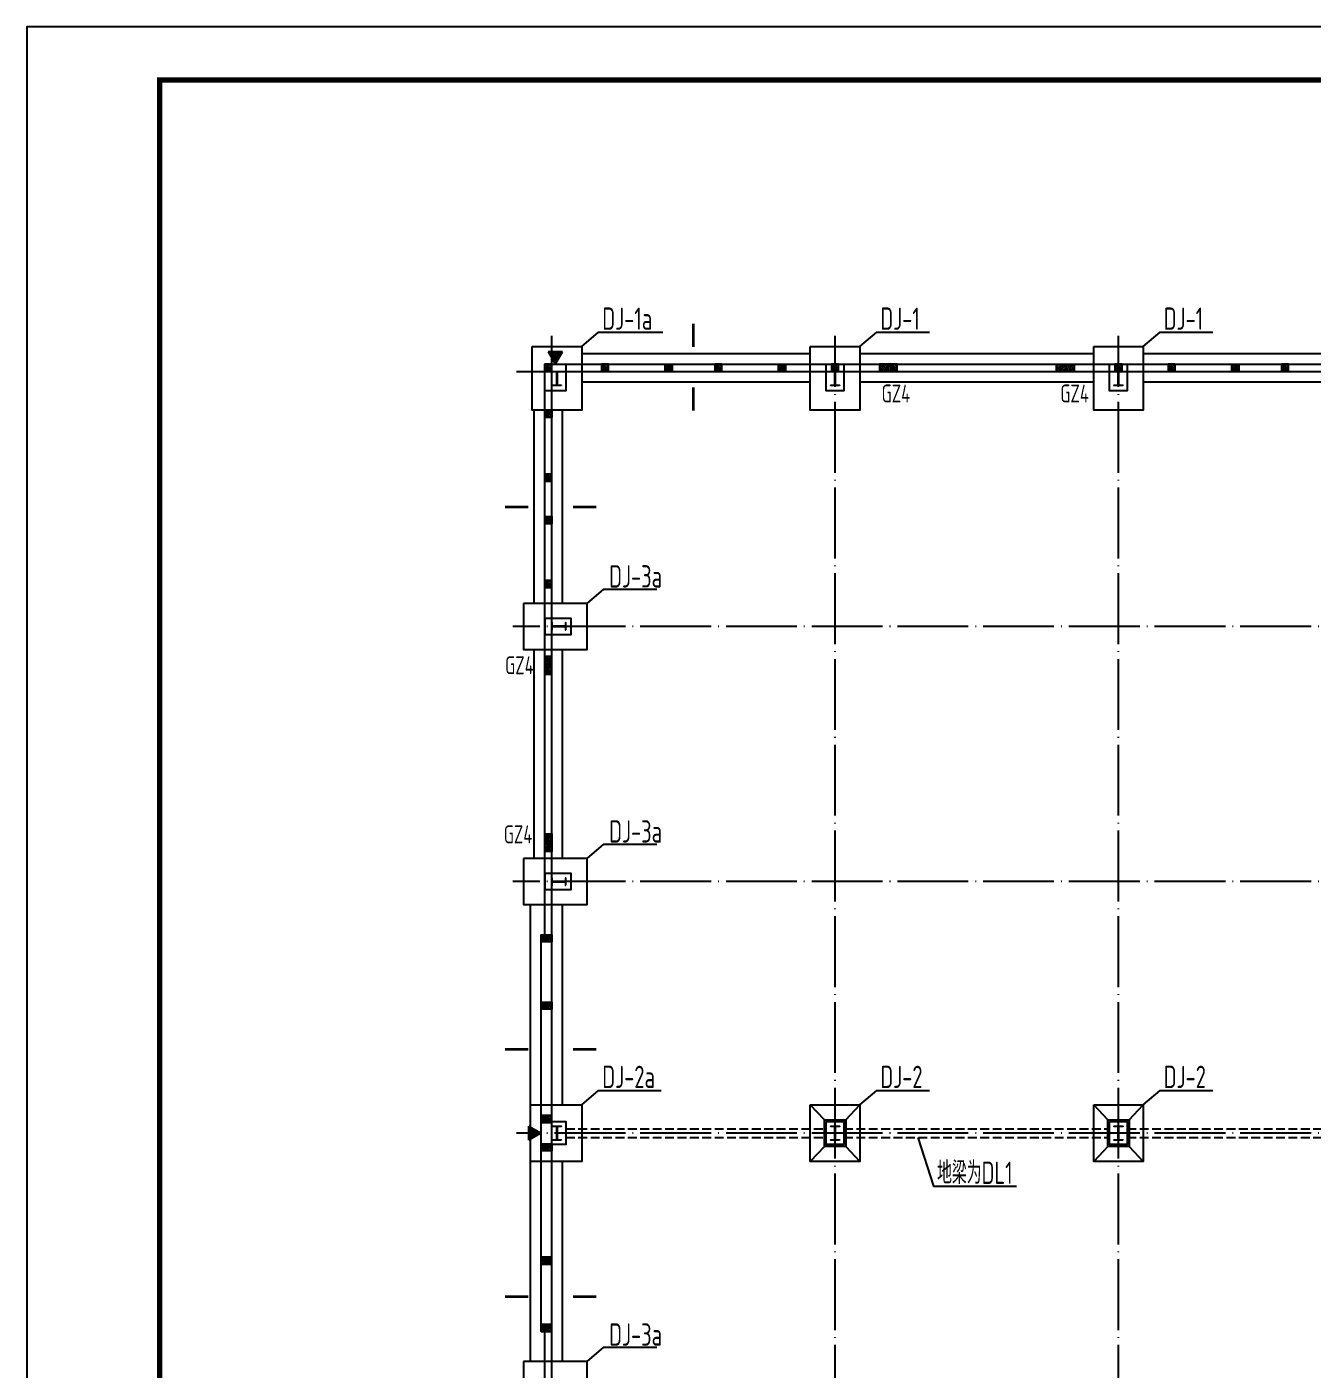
# Model space of a CAD drawing. Extents: x 32461 to 402082, y -617694 to 182569.
# Drawn here: x 74273 to 110562, y -39593 to -1707 of the extents above; entities that cross this region are included whole.
import ezdxf

# ---------------------------------------------------------------- set-up
doc = ezdxf.new("R2010")
doc.units = 0
doc.header["$LTSCALE"] = 1000
doc.header["$MEASUREMENT"] = 0
for name, pattern in [('DASH', [0.35, 0.25, -0.1]), ('DASHDOT', [25.4, 12.7, -6.35, 0, -6.35]), ('DOTE', [2.42, 2, -0.2, 0.02, -0.2])]:
    doc.linetypes.add(name, pattern=pattern)
for name, color, linetype in [('DHX', 1, 'DASHDOT'), ('DIM_SYMB', 3, 'CONTINUOUS'), ('DOTE', 252, 'CONTINUOUS'), ('GZ', 7, 'CONTINUOUS'), ('GZWZ', 20, 'CONTINUOUS'), ('PUB_TITLE', 4, 'CONTINUOUS'), ('S1', 2, 'CONTINUOUS'), ('WALL', 6, 'CONTINUOUS'), ('基础', 2, 'CONTINUOUS'), ('基础堆坡线', 97, 'CONTINUOUS'), ('基础编号', 255, 'CONTINUOUS'), ('柱', 2, 'CONTINUOUS'), ('梁', 4, 'DASH'), ('钢柱', 3, 'CONTINUOUS')]:
    doc.layers.add(name, color=color, linetype=linetype)
doc.styles.add('TSSD_REIN', font='atssdeng.shx', dxfattribs={"width": 0.7, "bigfont": 'atssdchn.shx'})

msp = doc.modelspace()

# ---------------------------------------------------------------- hatches: boundary and pattern name
at = {"layer": 'DHX'}
for points in [[(89396.1, -10882.5), (88996.4, -10882.5), (89193.1, -11230.6)], [(88445, -33133.6), (88445, -32733.9), (88793.1, -32930.6)]]:
    msp.add_hatch(color=256, dxfattribs=at).paths.add_polyline_path(points)
at = {"layer": 'GZ'}
h = msp.add_hatch(dxfattribs=at)
h.set_pattern_fill('钢筋混凝土', color=256, scale=20, style=0)
h.set_pattern_definition([(135, (142477.694, -87035.726), (35.35534, 35.35534), []), (130, (142477.69, -87035.73), (-143.45204, -12.55043), [15, -165]), (185, (142477.7, -87035.73), (27.75027, 150.43843), [12, -132]), (79.5486, (142465.74, -87036.77), (-115.70188, 137.8879), [12.74804, -140.22842]), (133.8158, (142477.7, -86995.73), (-213.4482, -33.1038), [22.5, -247.5]), (83.3644, (142459.9, -86998.48), (-186.93254, 194.82357), [19.12206, -210.3426]), (188.8158, (142477.7, -86995.73), (-186.9324, 194.8237), [18, -198]), (159, (142457.69, -87005.73), (-119.38141, -80.52378), [15, -165]), (214, (142457.7, -87005.73), (-48.66307, 145.03), [12, -132]), (108.5486, (142447.75, -87012.44), (-168.04453, 64.5061), [12.74804, -140.22842]), (142.5, (142477.694, -87035.726), (-2.43197, 66.57877), [0, -130.4, 0, -134, 0, -132.5]), (172.5, (142477.694, -87035.726), (-52.61391, 78.88234), [0, -76.4, 0, -127.4, 0, -50.5]), (212.5, (142522.294, -87035.726), (-106.764487, -4.510974), [0, -50, 0, -156, 0, -207]), (222.5, (142542.29, -87035.73), (-116.63723, 20.021), [0, -65, 0, -103.6, 0, -147])])
h.paths.add_polyline_path([(89093.1, -11230.6), (88893.1, -11230.6), (88893.1, -11430.6), (89093.1, -11430.6)])
h = msp.add_hatch(dxfattribs=at)
h.set_pattern_fill('钢筋混凝土', color=256, scale=20, style=0)
h.set_pattern_definition([(135, (144077.636, -87035.726), (35.35534, 35.35534), []), (130, (144077.64, -87035.73), (-143.45204, -12.55043), [15, -165]), (185, (144077.64, -87035.73), (27.75027, 150.43843), [12, -132]), (79.5486, (144065.68, -87036.77), (-115.70188, 137.8879), [12.74804, -140.22842]), (133.8158, (144077.64, -86995.73), (-213.4482, -33.1038), [22.5, -247.5]), (83.3644, (144059.85, -86998.48), (-186.93254, 194.82357), [19.12206, -210.3426]), (188.8158, (144077.64, -86995.73), (-186.9324, 194.8237), [18, -198]), (159, (144057.64, -87005.73), (-119.38141, -80.52378), [15, -165]), (214, (144057.64, -87005.73), (-48.66307, 145.03), [12, -132]), (108.5486, (144047.69, -87012.44), (-168.04453, 64.5061), [12.74804, -140.22842]), (142.5, (144077.636, -87035.726), (-2.43197, 66.57877), [0, -130.4, 0, -134, 0, -132.5]), (172.5, (144077.636, -87035.726), (-52.61391, 78.88234), [0, -76.4, 0, -127.4, 0, -50.5]), (212.5, (144122.236, -87035.726), (-106.764487, -4.510974), [0, -50, 0, -156, 0, -207]), (222.5, (144142.24, -87035.73), (-116.63723, 20.021), [0, -65, 0, -103.6, 0, -147])])
h.paths.add_polyline_path([(90693, -11230.6), (90493, -11230.6), (90493, -11430.6), (90693, -11430.6)])
h = msp.add_hatch(dxfattribs=at)
h.set_pattern_fill('钢筋混凝土', color=256, scale=20, style=0)
h.set_pattern_definition([(45, (38908.35, -87035.726), (-35.35534, 35.35534), []), (50, (38908.35, -87035.73), (143.45204, -12.55043), [15, -165]), (355, (38908.35, -87035.73), (-27.75027, 150.43843), [12, -132]), (100.4514, (38920.3, -87036.77), (115.70188, 137.8879), [12.74804, -140.22842]), (46.1842, (38908.35, -86995.73), (213.4482, -33.1038), [22.5, -247.5]), (96.6356, (38926.14, -86998.48), (186.93254, 194.82357), [19.12206, -210.3426]), (351.1842, (38908.35, -86995.73), (186.9324, 194.8237), [18, -198]), (21, (38928.35, -87005.73), (119.38141, -80.52378), [15, -165]), (326, (38928.35, -87005.73), (48.66307, 145.03), [12, -132]), (71.4514, (38938.3, -87012.44), (168.04453, 64.5061), [12.74804, -140.22842]), (37.5, (38908.35, -87035.726), (2.43197, 66.57877), [0, -130.4, 0, -134, 0, -132.5]), (7.5, (38908.35, -87035.726), (52.61391, 78.88234), [0, -76.4, 0, -127.4, 0, -50.5]), (327.5, (38863.75, -87035.726), (106.764487, -4.510974), [0, -50, 0, -156, 0, -207]), (317.5, (38843.75, -87035.73), (116.63723, 20.021), [0, -65, 0, -103.6, 0, -147])])
h.paths.add_polyline_path([(92293, -11230.6), (92493, -11230.6), (92493, -11430.6), (92293, -11430.6)])
h = msp.add_hatch(dxfattribs=at)
h.set_pattern_fill('钢筋混凝土', color=256, scale=20, style=0)
h.set_pattern_definition([(135, (147277.94, -87035.726), (35.35534, 35.35534), []), (130, (147277.94, -87035.73), (-143.45204, -12.55043), [15, -165]), (185, (147277.94, -87035.73), (27.75027, 150.43843), [12, -132]), (79.5486, (147265.99, -87036.77), (-115.70188, 137.8879), [12.74804, -140.22842]), (133.8158, (147277.94, -86995.73), (-213.4482, -33.1038), [22.5, -247.5]), (83.3644, (147260.15, -86998.48), (-186.93254, 194.82357), [19.12206, -210.3426]), (188.8158, (147277.94, -86995.73), (-186.9324, 194.8237), [18, -198]), (159, (147257.94, -87005.73), (-119.38141, -80.52378), [15, -165]), (214, (147257.94, -87005.73), (-48.66307, 145.03), [12, -132]), (108.5486, (147247.99, -87012.44), (-168.04453, 64.5061), [12.74804, -140.22842]), (142.5, (147277.94, -87035.726), (-2.43197, 66.57877), [0, -130.4, 0, -134, 0, -132.5]), (172.5, (147277.94, -87035.726), (-52.61391, 78.88234), [0, -76.4, 0, -127.4, 0, -50.5]), (212.5, (147322.54, -87035.726), (-106.764487, -4.510974), [0, -50, 0, -156, 0, -207]), (222.5, (147342.54, -87035.73), (-116.63723, 20.021), [0, -65, 0, -103.6, 0, -147])])
h.paths.add_polyline_path([(93893.3, -11230.6), (93693.3, -11230.6), (93693.3, -11430.6), (93893.3, -11430.6)])
h = msp.add_hatch(dxfattribs=at)
h.set_pattern_fill('钢筋混凝土', color=256, scale=20, style=0)
h.set_pattern_definition([(45, (42108.657, -87035.726), (-35.35534, 35.35534), []), (50, (42108.66, -87035.73), (143.45204, -12.55043), [15, -165]), (355, (42108.66, -87035.73), (-27.75027, 150.43843), [12, -132]), (100.4514, (42120.61, -87036.77), (115.70188, 137.8879), [12.74804, -140.22842]), (46.1842, (42108.66, -86995.73), (213.4482, -33.1038), [22.5, -247.5]), (96.6356, (42126.44, -86998.48), (186.93254, 194.82357), [19.12206, -210.3426]), (351.1842, (42108.66, -86995.73), (186.9324, 194.8237), [18, -198]), (21, (42128.66, -87005.73), (119.38141, -80.52378), [15, -165]), (326, (42128.66, -87005.73), (48.66307, 145.03), [12, -132]), (71.4514, (42138.6, -87012.44), (168.04453, 64.5061), [12.74804, -140.22842]), (37.5, (42108.657, -87035.726), (2.43197, 66.57877), [0, -130.4, 0, -134, 0, -132.5]), (7.5, (42108.66, -87035.726), (52.61391, 78.88234), [0, -76.4, 0, -127.4, 0, -50.5]), (327.5, (42064.057, -87035.726), (106.764487, -4.510974), [0, -50, 0, -156, 0, -207]), (317.5, (42044.06, -87035.73), (116.63723, 20.021), [0, -65, 0, -103.6, 0, -147])])
h.paths.add_polyline_path([(95493.3, -11230.6), (95693.3, -11230.6), (95693.3, -11430.6), (95493.3, -11430.6)])
h = msp.add_hatch(dxfattribs=at)
h.set_pattern_fill('钢筋混凝土', color=256, scale=20, style=0)
h.set_pattern_definition([(135, (150577.694, -87035.726), (35.35534, 35.35534), []), (130, (150577.69, -87035.73), (-143.45204, -12.55043), [15, -165]), (185, (150577.7, -87035.73), (27.75027, 150.43843), [12, -132]), (79.5486, (150565.74, -87036.77), (-115.70188, 137.8879), [12.74804, -140.22842]), (133.8158, (150577.7, -86995.73), (-213.4482, -33.1038), [22.5, -247.5]), (83.3644, (150559.9, -86998.48), (-186.93254, 194.82357), [19.12206, -210.3426]), (188.8158, (150577.7, -86995.73), (-186.9324, 194.8237), [18, -198]), (159, (150557.69, -87005.73), (-119.38141, -80.52378), [15, -165]), (214, (150557.7, -87005.73), (-48.66307, 145.03), [12, -132]), (108.5486, (150547.75, -87012.44), (-168.04453, 64.5061), [12.74804, -140.22842]), (142.5, (150577.694, -87035.726), (-2.43197, 66.57877), [0, -130.4, 0, -134, 0, -132.5]), (172.5, (150577.694, -87035.726), (-52.61391, 78.88234), [0, -76.4, 0, -127.4, 0, -50.5]), (212.5, (150622.294, -87035.726), (-106.764487, -4.510974), [0, -50, 0, -156, 0, -207]), (222.5, (150642.29, -87035.73), (-116.63723, 20.021), [0, -65, 0, -103.6, 0, -147])])
h.paths.add_polyline_path([(97193.1, -11230.6), (96993.1, -11230.6), (96993.1, -11430.6), (97193.1, -11430.6)])
h = msp.add_hatch(dxfattribs=at)
h.set_pattern_fill('钢筋混凝土', color=256, scale=20, style=0)
h.set_pattern_definition([(135, (152227.694, -87035.726), (35.35534, 35.35534), []), (130, (152227.69, -87035.73), (-143.45204, -12.55043), [15, -165]), (185, (152227.7, -87035.73), (27.75027, 150.43843), [12, -132]), (79.5486, (152215.74, -87036.77), (-115.70188, 137.8879), [12.74804, -140.22842]), (133.8158, (152227.7, -86995.73), (-213.4482, -33.1038), [22.5, -247.5]), (83.3644, (152209.9, -86998.48), (-186.93254, 194.82357), [19.12206, -210.3426]), (188.8158, (152227.7, -86995.73), (-186.9324, 194.8237), [18, -198]), (159, (152207.69, -87005.73), (-119.38141, -80.52378), [15, -165]), (214, (152207.7, -87005.73), (-48.66307, 145.03), [12, -132]), (108.5486, (152197.75, -87012.44), (-168.04453, 64.5061), [12.74804, -140.22842]), (142.5, (152227.694, -87035.726), (-2.43197, 66.57877), [0, -130.4, 0, -134, 0, -132.5]), (172.5, (152227.694, -87035.726), (-52.61391, 78.88234), [0, -76.4, 0, -127.4, 0, -50.5]), (212.5, (152272.294, -87035.726), (-106.764487, -4.510974), [0, -50, 0, -156, 0, -207]), (222.5, (152292.29, -87035.73), (-116.63723, 20.021), [0, -65, 0, -103.6, 0, -147])])
h.paths.add_polyline_path([(98843.1, -11230.6), (98343.1, -11230.6), (98343.1, -11430.6), (98843.1, -11430.6)])
h = msp.add_hatch(dxfattribs=at)
h.set_pattern_fill('钢筋混凝土', color=256, scale=20, style=0)
h.set_pattern_definition([(45, (49958.41, -87035.726), (-35.35534, 35.35534), []), (50, (49958.41, -87035.73), (143.45204, -12.55043), [15, -165]), (355, (49958.41, -87035.73), (-27.75027, 150.43843), [12, -132]), (100.4514, (49970.36, -87036.77), (115.70188, 137.8879), [12.74804, -140.22842]), (46.1842, (49958.4, -86995.73), (213.4482, -33.1038), [22.5, -247.5]), (96.6356, (49976.2, -86998.48), (186.93254, 194.82357), [19.12206, -210.3426]), (351.1842, (49958.4, -86995.73), (186.9324, 194.8237), [18, -198]), (21, (49978.41, -87005.73), (119.38141, -80.52378), [15, -165]), (326, (49978.41, -87005.73), (48.66307, 145.03), [12, -132]), (71.4514, (49988.36, -87012.44), (168.04453, 64.5061), [12.74804, -140.22842]), (37.5, (49958.41, -87035.726), (2.43197, 66.57877), [0, -130.4, 0, -134, 0, -132.5]), (7.5, (49958.41, -87035.726), (52.61391, 78.88234), [0, -76.4, 0, -127.4, 0, -50.5]), (327.5, (49913.81, -87035.726), (106.764487, -4.510974), [0, -50, 0, -156, 0, -207]), (317.5, (49893.81, -87035.73), (116.63723, 20.021), [0, -65, 0, -103.6, 0, -147])])
h.paths.add_polyline_path([(103343.1, -11230.6), (103843.1, -11230.6), (103843.1, -11430.6), (103343.1, -11430.6)])
h = msp.add_hatch(dxfattribs=at)
h.set_pattern_fill('钢筋混凝土', color=256, scale=20, style=0)
h.set_pattern_definition([(135, (158577.694, -87035.726), (35.35534, 35.35534), []), (130, (158577.69, -87035.73), (-143.45204, -12.55043), [15, -165]), (185, (158577.7, -87035.73), (27.75027, 150.43843), [12, -132]), (79.5486, (158565.74, -87036.77), (-115.70188, 137.8879), [12.74804, -140.22842]), (133.8158, (158577.7, -86995.73), (-213.4482, -33.1038), [22.5, -247.5]), (83.3644, (158559.9, -86998.48), (-186.93254, 194.82357), [19.12206, -210.3426]), (188.8158, (158577.7, -86995.73), (-186.9324, 194.8237), [18, -198]), (159, (158557.69, -87005.73), (-119.38141, -80.52378), [15, -165]), (214, (158557.7, -87005.73), (-48.66307, 145.03), [12, -132]), (108.5486, (158547.75, -87012.44), (-168.04453, 64.5061), [12.74804, -140.22842]), (142.5, (158577.694, -87035.726), (-2.43197, 66.57877), [0, -130.4, 0, -134, 0, -132.5]), (172.5, (158577.694, -87035.726), (-52.61391, 78.88234), [0, -76.4, 0, -127.4, 0, -50.5]), (212.5, (158622.294, -87035.726), (-106.764487, -4.510974), [0, -50, 0, -156, 0, -207]), (222.5, (158642.29, -87035.73), (-116.63723, 20.021), [0, -65, 0, -103.6, 0, -147])])
h.paths.add_polyline_path([(105193.1, -11230.6), (104993.1, -11230.6), (104993.1, -11430.6), (105193.1, -11430.6)])
h = msp.add_hatch(dxfattribs=at)
h.set_pattern_fill('钢筋混凝土', color=256, scale=20, style=0)
h.set_pattern_definition([(135, (160077.636, -87035.726), (35.35534, 35.35534), []), (130, (160077.64, -87035.73), (-143.45204, -12.55043), [15, -165]), (185, (160077.64, -87035.73), (27.75027, 150.43843), [12, -132]), (79.5486, (160065.68, -87036.77), (-115.70188, 137.8879), [12.74804, -140.22842]), (133.8158, (160077.64, -86995.73), (-213.4482, -33.1038), [22.5, -247.5]), (83.3644, (160059.85, -86998.48), (-186.93254, 194.82357), [19.12206, -210.3426]), (188.8158, (160077.64, -86995.73), (-186.9324, 194.8237), [18, -198]), (159, (160057.64, -87005.73), (-119.38141, -80.52378), [15, -165]), (214, (160057.64, -87005.73), (-48.66307, 145.03), [12, -132]), (108.5486, (160047.69, -87012.44), (-168.04453, 64.5061), [12.74804, -140.22842]), (142.5, (160077.636, -87035.726), (-2.43197, 66.57877), [0, -130.4, 0, -134, 0, -132.5]), (172.5, (160077.636, -87035.726), (-52.61391, 78.88234), [0, -76.4, 0, -127.4, 0, -50.5]), (212.5, (160122.236, -87035.726), (-106.764487, -4.510974), [0, -50, 0, -156, 0, -207]), (222.5, (160142.24, -87035.73), (-116.63723, 20.021), [0, -65, 0, -103.6, 0, -147])])
h.paths.add_polyline_path([(106693, -11230.6), (106493, -11230.6), (106493, -11430.6), (106693, -11430.6)])
h = msp.add_hatch(dxfattribs=at)
h.set_pattern_fill('钢筋混凝土', color=256, scale=20, style=0)
h.set_pattern_definition([(45, (54908.35, -87035.726), (-35.35534, 35.35534), []), (50, (54908.35, -87035.73), (143.45204, -12.55043), [15, -165]), (355, (54908.35, -87035.73), (-27.75027, 150.43843), [12, -132]), (100.4514, (54920.3, -87036.77), (115.70188, 137.8879), [12.74804, -140.22842]), (46.1842, (54908.35, -86995.73), (213.4482, -33.1038), [22.5, -247.5]), (96.6356, (54926.14, -86998.48), (186.93254, 194.82357), [19.12206, -210.3426]), (351.1842, (54908.35, -86995.73), (186.9324, 194.8237), [18, -198]), (21, (54928.35, -87005.73), (119.38141, -80.52378), [15, -165]), (326, (54928.35, -87005.73), (48.66307, 145.03), [12, -132]), (71.4514, (54938.3, -87012.44), (168.04453, 64.5061), [12.74804, -140.22842]), (37.5, (54908.35, -87035.726), (2.43197, 66.57877), [0, -130.4, 0, -134, 0, -132.5]), (7.5, (54908.35, -87035.726), (52.61391, 78.88234), [0, -76.4, 0, -127.4, 0, -50.5]), (327.5, (54863.75, -87035.726), (106.764487, -4.510974), [0, -50, 0, -156, 0, -207]), (317.5, (54843.75, -87035.73), (116.63723, 20.021), [0, -65, 0, -103.6, 0, -147])])
h.paths.add_polyline_path([(108293, -11230.6), (108493, -11230.6), (108493, -11430.6), (108293, -11430.6)])
h = msp.add_hatch(dxfattribs=at)
h.set_pattern_fill('钢筋混凝土', color=256, scale=20, style=0)
h.set_pattern_definition([(135, (163277.94, -87035.726), (35.35534, 35.35534), []), (130, (163277.94, -87035.73), (-143.45204, -12.55043), [15, -165]), (185, (163277.94, -87035.73), (27.75027, 150.43843), [12, -132]), (79.5486, (163265.99, -87036.77), (-115.70188, 137.8879), [12.74804, -140.22842]), (133.8158, (163277.94, -86995.73), (-213.4482, -33.1038), [22.5, -247.5]), (83.3644, (163260.15, -86998.48), (-186.93254, 194.82357), [19.12206, -210.3426]), (188.8158, (163277.94, -86995.73), (-186.9324, 194.8237), [18, -198]), (159, (163257.94, -87005.73), (-119.38141, -80.52378), [15, -165]), (214, (163257.94, -87005.73), (-48.66307, 145.03), [12, -132]), (108.5486, (163247.99, -87012.44), (-168.04453, 64.5061), [12.74804, -140.22842]), (142.5, (163277.94, -87035.726), (-2.43197, 66.57877), [0, -130.4, 0, -134, 0, -132.5]), (172.5, (163277.94, -87035.726), (-52.61391, 78.88234), [0, -76.4, 0, -127.4, 0, -50.5]), (212.5, (163322.54, -87035.726), (-106.764487, -4.510974), [0, -50, 0, -156, 0, -207]), (222.5, (163342.54, -87035.73), (-116.63723, 20.021), [0, -65, 0, -103.6, 0, -147])])
h.paths.add_polyline_path([(109893.3, -11230.6), (109693.3, -11230.6), (109693.3, -11430.6), (109893.3, -11430.6)])
h = msp.add_hatch(dxfattribs=at)
h.set_pattern_fill('钢筋混凝土', color=256, scale=20, style=0)
h.set_pattern_definition([(225, (142477.694, 63074.32), (35.35534, -35.35534), []), (230, (142477.69, 63074.32), (-143.45204, 12.55043), [15, -165]), (175, (142477.7, 63074.32), (27.75027, -150.43843), [12, -132]), (280.4514, (142465.74, 63075.37), (-115.70188, -137.8879), [12.74804, -140.22842]), (226.1842, (142477.7, 63034.32), (-213.4482, 33.1038), [22.5, -247.5]), (276.6356, (142459.9, 63037.08), (-186.93254, -194.82357), [19.12206, -210.3426]), (171.1842, (142477.7, 63034.32), (-186.9324, -194.8237), [18, -198]), (201, (142457.69, 63044.32), (-119.38141, 80.52378), [15, -165]), (146, (142457.7, 63044.32), (-48.66307, -145.03), [12, -132]), (251.4514, (142447.75, 63051.03), (-168.04453, -64.5061), [12.74804, -140.22842]), (217.5, (142477.694, 63074.32), (-2.43197, -66.57877), [0, -130.4, 0, -134, 0, -132.5]), (187.5, (142477.694, 63074.32), (-52.61391, -78.88234), [0, -76.4, 0, -127.4, 0, -50.5]), (147.5, (142522.294, 63074.32), (-106.764487, 4.510974), [0, -50, 0, -156, 0, -207]), (137.5, (142542.29, 63074.32), (-116.63723, -20.021), [0, -65, 0, -103.6, 0, -147])])
h.paths.add_polyline_path([(89093.1, -12730.8), (88893.1, -12730.8), (88893.1, -12530.8), (89093.1, -12530.8)])
h = msp.add_hatch(dxfattribs=at)
h.set_pattern_fill('钢筋混凝土', color=256, scale=20, style=0)
h.set_pattern_definition([(135, (142477.694, -90136.01), (35.35534, 35.35534), []), (130, (142477.69, -90136.01), (-143.45204, -12.55043), [15, -165]), (185, (142477.7, -90136.01), (27.75027, 150.43843), [12, -132]), (79.5486, (142465.74, -90137.05), (-115.70188, 137.8879), [12.74804, -140.22842]), (133.8158, (142477.7, -90096.01), (-213.4482, -33.1038), [22.5, -247.5]), (83.3644, (142459.9, -90098.77), (-186.93254, 194.82357), [19.12206, -210.3426]), (188.8158, (142477.7, -90096), (-186.9324, 194.8237), [18, -198]), (159, (142457.69, -90106.01), (-119.38141, -80.52378), [15, -165]), (214, (142457.7, -90106.01), (-48.66307, 145.03), [12, -132]), (108.5486, (142447.75, -90112.72), (-168.04453, 64.5061), [12.74804, -140.22842]), (142.5, (142477.694, -90136.01), (-2.43197, 66.57877), [0, -130.4, 0, -134, 0, -132.5]), (172.5, (142477.694, -90136.01), (-52.61391, 78.88234), [0, -76.4, 0, -127.4, 0, -50.5]), (212.5, (142522.294, -90136.01), (-106.764487, -4.510974), [0, -50, 0, -156, 0, -207]), (222.5, (142542.29, -90136.01), (-116.63723, 20.021), [0, -65, 0, -103.6, 0, -147])])
h.paths.add_polyline_path([(89093.1, -14330.8), (88893.1, -14330.8), (88893.1, -14530.8), (89093.1, -14530.8)])
h = msp.add_hatch(dxfattribs=at)
h.set_pattern_fill('钢筋混凝土', color=256, scale=20, style=0)
h.set_pattern_definition([(225, (142477.694, 60074.805), (35.35534, -35.35534), []), (230, (142477.69, 60074.8), (-143.45204, 12.55043), [15, -165]), (175, (142477.7, 60074.8), (27.75027, -150.43843), [12, -132]), (280.4514, (142465.74, 60075.85), (-115.70188, -137.8879), [12.74804, -140.22842]), (226.1842, (142477.7, 60034.8), (-213.4482, 33.1038), [22.5, -247.5]), (276.6356, (142459.9, 60037.56), (-186.93254, -194.82357), [19.12206, -210.3426]), (171.1842, (142477.7, 60034.8), (-186.9324, -194.8237), [18, -198]), (201, (142457.69, 60044.8), (-119.38141, 80.52378), [15, -165]), (146, (142457.7, 60044.8), (-48.66307, -145.03), [12, -132]), (251.4514, (142447.75, 60051.52), (-168.04453, -64.5061), [12.74804, -140.22842]), (217.5, (142477.694, 60074.805), (-2.43197, -66.57877), [0, -130.4, 0, -134, 0, -132.5]), (187.5, (142477.694, 60074.805), (-52.61391, -78.88234), [0, -76.4, 0, -127.4, 0, -50.5]), (147.5, (142522.294, 60074.805), (-106.764487, 4.510974), [0, -50, 0, -156, 0, -207]), (137.5, (142542.29, 60074.805), (-116.63723, -20.021), [0, -65, 0, -103.6, 0, -147])])
h.paths.add_polyline_path([(89093.1, -15730.4), (88893.1, -15730.4), (88893.1, -15530.4), (89093.1, -15530.4)])
h = msp.add_hatch(dxfattribs=at)
h.set_pattern_fill('钢筋混凝土', color=256, scale=20, style=0)
h.set_pattern_definition([(135, (142477.694, -93135.523), (35.35534, 35.35534), []), (130, (142477.69, -93135.52), (-143.45204, -12.55043), [15, -165]), (185, (142477.7, -93135.52), (27.75027, 150.43843), [12, -132]), (79.5486, (142465.74, -93136.57), (-115.70188, 137.8879), [12.74804, -140.22842]), (133.8158, (142477.7, -93095.52), (-213.4482, -33.1038), [22.5, -247.5]), (83.3644, (142459.9, -93098.28), (-186.93254, 194.82357), [19.12206, -210.3426]), (188.8158, (142477.7, -93095.52), (-186.9324, 194.8237), [18, -198]), (159, (142457.69, -93105.52), (-119.38141, -80.52378), [15, -165]), (214, (142457.7, -93105.52), (-48.66307, 145.03), [12, -132]), (108.5486, (142447.75, -93112.23), (-168.04453, 64.5061), [12.74804, -140.22842]), (142.5, (142477.694, -93135.523), (-2.43197, 66.57877), [0, -130.4, 0, -134, 0, -132.5]), (172.5, (142477.694, -93135.52), (-52.61391, 78.88234), [0, -76.4, 0, -127.4, 0, -50.5]), (212.5, (142522.294, -93135.523), (-106.764487, -4.510974), [0, -50, 0, -156, 0, -207]), (222.5, (142542.29, -93135.52), (-116.63723, 20.021), [0, -65, 0, -103.6, 0, -147])])
h.paths.add_polyline_path([(89093.1, -17330.4), (88893.1, -17330.4), (88893.1, -17530.4), (89093.1, -17530.4)])
h = msp.add_hatch(dxfattribs=at)
h.set_pattern_fill('钢筋混凝土', color=256, scale=20, style=0)
h.set_pattern_definition([(135, (142477.694, -95585.726), (35.35534, 35.35534), []), (130, (142477.69, -95585.73), (-143.45204, -12.55043), [15, -165]), (185, (142477.7, -95585.73), (27.75027, 150.43843), [12, -132]), (79.5486, (142465.74, -95586.77), (-115.70188, 137.8879), [12.74804, -140.22842]), (133.8158, (142477.7, -95545.73), (-213.4482, -33.1038), [22.5, -247.5]), (83.3644, (142459.9, -95548.48), (-186.93254, 194.82357), [19.12206, -210.3426]), (188.8158, (142477.7, -95545.73), (-186.9324, 194.8237), [18, -198]), (159, (142457.69, -95555.73), (-119.38141, -80.52378), [15, -165]), (214, (142457.7, -95555.73), (-48.66307, 145.03), [12, -132]), (108.5486, (142447.75, -95562.44), (-168.04453, 64.5061), [12.74804, -140.22842]), (142.5, (142477.694, -95585.726), (-2.43197, 66.57877), [0, -130.4, 0, -134, 0, -132.5]), (172.5, (142477.694, -95585.726), (-52.61391, 78.88234), [0, -76.4, 0, -127.4, 0, -50.5]), (212.5, (142522.294, -95585.726), (-106.764487, -4.510974), [0, -50, 0, -156, 0, -207]), (222.5, (142542.29, -95585.73), (-116.63723, 20.021), [0, -65, 0, -103.6, 0, -147])])
h.paths.add_polyline_path([(89093.1, -19480.6), (88893.1, -19480.6), (88893.1, -19980.6), (89093.1, -19980.6)])
h = msp.add_hatch(dxfattribs=at)
h.set_pattern_fill('钢筋混凝土', color=256, scale=20, style=0)
h.set_pattern_definition([(225, (142477.694, 51124.6), (35.35534, -35.35534), []), (230, (142477.69, 51124.6), (-143.45204, 12.55043), [15, -165]), (175, (142477.7, 51124.6), (27.75027, -150.43843), [12, -132]), (280.4514, (142465.74, 51125.65), (-115.70188, -137.8879), [12.74804, -140.22842]), (226.1842, (142477.7, 51084.6), (-213.4482, 33.1038), [22.5, -247.5]), (276.6356, (142459.9, 51087.36), (-186.93254, -194.82357), [19.12206, -210.3426]), (171.1842, (142477.7, 51084.6), (-186.9324, -194.8237), [18, -198]), (201, (142457.69, 51094.6), (-119.38141, 80.52378), [15, -165]), (146, (142457.7, 51094.6), (-48.66307, -145.03), [12, -132]), (251.4514, (142447.75, 51101.31), (-168.04453, -64.5061), [12.74804, -140.22842]), (217.5, (142477.694, 51124.6), (-2.43197, -66.57877), [0, -130.4, 0, -134, 0, -132.5]), (187.5, (142477.694, 51124.6), (-52.61391, -78.88234), [0, -76.4, 0, -127.4, 0, -50.5]), (147.5, (142522.294, 51124.6), (-106.764487, 4.510974), [0, -50, 0, -156, 0, -207]), (137.5, (142542.29, 51124.6), (-116.63723, -20.021), [0, -65, 0, -103.6, 0, -147])])
h.paths.add_polyline_path([(89093.1, -24980.6), (88893.1, -24980.6), (88893.1, -24480.6), (89093.1, -24480.6)])
h = msp.add_hatch(dxfattribs=at)
h.set_pattern_fill('钢筋混凝土', color=256, scale=20, style=0)
h.set_pattern_definition([(225, (142477.694, 48274.6), (35.35534, -35.35534), []), (230, (142477.69, 48274.6), (-143.45204, 12.55043), [15, -165]), (175, (142477.7, 48274.6), (27.75027, -150.43843), [12, -132]), (280.4514, (142465.74, 48275.65), (-115.70188, -137.8879), [12.74804, -140.22842]), (226.1842, (142477.7, 48234.6), (-213.4482, 33.1038), [22.5, -247.5]), (276.6356, (142459.9, 48237.36), (-186.93254, -194.82357), [19.12206, -210.3426]), (171.1842, (142477.7, 48234.6), (-186.9324, -194.8237), [18, -198]), (201, (142457.69, 48244.6), (-119.38141, 80.52378), [15, -165]), (146, (142457.7, 48244.6), (-48.66307, -145.03), [12, -132]), (251.4514, (142447.75, 48251.31), (-168.04453, -64.5061), [12.74804, -140.22842]), (217.5, (142477.694, 48274.6), (-2.43197, -66.57877), [0, -130.4, 0, -134, 0, -132.5]), (187.5, (142477.694, 48274.6), (-52.61391, -78.88234), [0, -76.4, 0, -127.4, 0, -50.5]), (147.5, (142522.294, 48274.6), (-106.764487, 4.510974), [0, -50, 0, -156, 0, -207]), (137.5, (142542.29, 48274.6), (-116.63723, -20.021), [0, -65, 0, -103.6, 0, -147])])
h.paths.add_polyline_path([(89093.1, -27530.6), (88793.1, -27530.6), (88793.1, -27330.6), (89093.1, -27330.6)])
h = msp.add_hatch(dxfattribs=at)
h.set_pattern_fill('钢筋混凝土', color=256, scale=20, style=0)
h.set_pattern_definition([(225, (142477.694, 46374.6), (35.35534, -35.35534), []), (230, (142477.69, 46374.6), (-143.45204, 12.55043), [15, -165]), (175, (142477.7, 46374.6), (27.75027, -150.43843), [12, -132]), (280.4514, (142465.74, 46375.65), (-115.70188, -137.8879), [12.74804, -140.22842]), (226.1842, (142477.7, 46334.6), (-213.4482, 33.1038), [22.5, -247.5]), (276.6356, (142459.9, 46337.36), (-186.93254, -194.82357), [19.12206, -210.3426]), (171.1842, (142477.7, 46334.6), (-186.9324, -194.8237), [18, -198]), (201, (142457.69, 46344.6), (-119.38141, 80.52378), [15, -165]), (146, (142457.7, 46344.6), (-48.66307, -145.03), [12, -132]), (251.4514, (142447.75, 46351.31), (-168.04453, -64.5061), [12.74804, -140.22842]), (217.5, (142477.694, 46374.6), (-2.43197, -66.57877), [0, -130.4, 0, -134, 0, -132.5]), (187.5, (142477.694, 46374.6), (-52.61391, -78.88234), [0, -76.4, 0, -127.4, 0, -50.5]), (147.5, (142522.294, 46374.6), (-106.764487, 4.510974), [0, -50, 0, -156, 0, -207]), (137.5, (142542.29, 46374.6), (-116.63723, -20.021), [0, -65, 0, -103.6, 0, -147])])
h.paths.add_polyline_path([(89093.1, -29430.6), (88793.1, -29430.6), (88793.1, -29230.6), (89093.1, -29230.6)])
h = msp.add_hatch(dxfattribs=at)
h.set_pattern_fill('钢筋混凝土', color=256, scale=20, style=0)
h.set_pattern_definition([(135, (142477.694, -108235.726), (35.35534, 35.35534), []), (130, (142477.69, -108235.73), (-143.45204, -12.55043), [15, -165]), (185, (142477.7, -108235.73), (27.75027, 150.43843), [12, -132]), (79.5486, (142465.74, -108236.77), (-115.70188, 137.8879), [12.74804, -140.22842]), (133.8158, (142477.7, -108195.73), (-213.4482, -33.1038), [22.5, -247.5]), (83.3644, (142459.9, -108198.48), (-186.93254, 194.82357), [19.12206, -210.3426]), (188.8158, (142477.7, -108195.73), (-186.9324, 194.8237), [18, -198]), (159, (142457.69, -108205.73), (-119.38141, -80.52378), [15, -165]), (214, (142457.7, -108205.73), (-48.66307, 145.03), [12, -132]), (108.5486, (142447.75, -108212.44), (-168.04453, 64.5061), [12.74804, -140.22842]), (142.5, (142477.694, -108235.726), (-2.43197, 66.57877), [0, -130.4, 0, -134, 0, -132.5]), (172.5, (142477.694, -108235.726), (-52.61391, 78.88234), [0, -76.4, 0, -127.4, 0, -50.5]), (212.5, (142522.294, -108235.726), (-106.764487, -4.510974), [0, -50, 0, -156, 0, -207]), (222.5, (142542.29, -108235.73), (-116.63723, 20.021), [0, -65, 0, -103.6, 0, -147])])
h.paths.add_polyline_path([(89093.1, -32430.6), (88793.1, -32430.6), (88793.1, -32630.6), (89093.1, -32630.6)])
h = msp.add_hatch(dxfattribs=at)
h.set_pattern_fill('钢筋混凝土', color=256, scale=20, style=0)
h.set_pattern_definition([(225, (142477.694, 42374.6), (35.35534, -35.35534), []), (230, (142477.69, 42374.6), (-143.45204, 12.55043), [15, -165]), (175, (142477.7, 42374.6), (27.75027, -150.43843), [12, -132]), (280.4514, (142465.74, 42375.65), (-115.70188, -137.8879), [12.74804, -140.22842]), (226.1842, (142477.7, 42334.6), (-213.4482, 33.1038), [22.5, -247.5]), (276.6356, (142459.9, 42337.36), (-186.93254, -194.82357), [19.12206, -210.3426]), (171.1842, (142477.7, 42334.6), (-186.9324, -194.8237), [18, -198]), (201, (142457.69, 42344.6), (-119.38141, 80.52378), [15, -165]), (146, (142457.7, 42344.6), (-48.66307, -145.03), [12, -132]), (251.4514, (142447.75, 42351.31), (-168.04453, -64.5061), [12.74804, -140.22842]), (217.5, (142477.694, 42374.6), (-2.43197, -66.57877), [0, -130.4, 0, -134, 0, -132.5]), (187.5, (142477.694, 42374.6), (-52.61391, -78.88234), [0, -76.4, 0, -127.4, 0, -50.5]), (147.5, (142522.294, 42374.6), (-106.764487, 4.510974), [0, -50, 0, -156, 0, -207]), (137.5, (142542.29, 42374.6), (-116.63723, -20.021), [0, -65, 0, -103.6, 0, -147])])
h.paths.add_polyline_path([(89093.1, -33430.6), (88793.1, -33430.6), (88793.1, -33230.6), (89093.1, -33230.6)])
h = msp.add_hatch(dxfattribs=at)
h.set_pattern_fill('钢筋混凝土', color=256, scale=20, style=0)
h.set_pattern_definition([(135, (142377.694, -112235.726), (35.35534, 35.35534), []), (130, (142377.69, -112235.73), (-143.45204, -12.55043), [15, -165]), (185, (142377.7, -112235.73), (27.75027, 150.43843), [12, -132]), (79.5486, (142365.74, -112236.77), (-115.70188, 137.8879), [12.74804, -140.22842]), (133.8158, (142377.7, -112195.73), (-213.4482, -33.1038), [22.5, -247.5]), (83.3644, (142359.9, -112198.48), (-186.93254, 194.82357), [19.12206, -210.3426]), (188.8158, (142377.7, -112195.73), (-186.9324, 194.8237), [18, -198]), (159, (142357.69, -112205.73), (-119.38141, -80.52378), [15, -165]), (214, (142357.7, -112205.73), (-48.66307, 145.03), [12, -132]), (108.5486, (142347.75, -112212.44), (-168.04453, 64.5061), [12.74804, -140.22842]), (142.5, (142377.694, -112235.726), (-2.43197, 66.57877), [0, -130.4, 0, -134, 0, -132.5]), (172.5, (142377.694, -112235.726), (-52.61391, 78.88234), [0, -76.4, 0, -127.4, 0, -50.5]), (212.5, (142422.294, -112235.726), (-106.764487, -4.510974), [0, -50, 0, -156, 0, -207]), (222.5, (142442.29, -112235.73), (-116.63723, 20.021), [0, -65, 0, -103.6, 0, -147])])
h.paths.add_polyline_path([(89093.1, -36430.6), (88793.1, -36430.6), (88793.1, -36630.6), (89093.1, -36630.6)])
h = msp.add_hatch(dxfattribs=at)
h.set_pattern_fill('钢筋混凝土', color=256, scale=20, style=0)
h.set_pattern_definition([(135, (142377.694, -114135.726), (35.35534, 35.35534), []), (130, (142377.69, -114135.73), (-143.45204, -12.55043), [15, -165]), (185, (142377.7, -114135.73), (27.75027, 150.43843), [12, -132]), (79.5486, (142365.74, -114136.77), (-115.70188, 137.8879), [12.74804, -140.22842]), (133.8158, (142377.7, -114095.73), (-213.4482, -33.1038), [22.5, -247.5]), (83.3644, (142359.9, -114098.48), (-186.93254, 194.82357), [19.12206, -210.3426]), (188.8158, (142377.7, -114095.73), (-186.9324, 194.8237), [18, -198]), (159, (142357.69, -114105.73), (-119.38141, -80.52378), [15, -165]), (214, (142357.7, -114105.73), (-48.66307, 145.03), [12, -132]), (108.5486, (142347.75, -114112.44), (-168.04453, 64.5061), [12.74804, -140.22842]), (142.5, (142377.694, -114135.726), (-2.43197, 66.57877), [0, -130.4, 0, -134, 0, -132.5]), (172.5, (142377.694, -114135.726), (-52.61391, 78.88234), [0, -76.4, 0, -127.4, 0, -50.5]), (212.5, (142422.294, -114135.726), (-106.764487, -4.510974), [0, -50, 0, -156, 0, -207]), (222.5, (142442.29, -114135.73), (-116.63723, 20.021), [0, -65, 0, -103.6, 0, -147])])
h.paths.add_polyline_path([(89093.1, -38330.6), (88793.1, -38330.6), (88793.1, -38530.6), (89093.1, -38530.6)])

# ---------------------------------------------------------------- linework, layer by layer
at = {"layer": 'DHX'}
for points in [[(89396.1, -10882.5), (88996.4, -10882.5), (89193.1, -11230.6)], [(88445, -33133.6), (88445, -32733.9), (88793.1, -32930.6)]]:
    msp.add_lwpolyline(points, close=True, dxfattribs=at)
at = {"layer": 'DIM_SYMB', "const_width": 75}
for points in [[(93088.9, -10081.7), (93088.9, -10741.5)], [(93088.9, -11879.7), (93088.9, -12539.5)], [(88430.6, -15260.9), (87770.8, -15260.9)], [(90348.8, -15260.9), (89689, -15260.9)], [(88430.6, -30562.8), (87770.8, -30562.8)], [(90348.8, -30562.8), (89689, -30562.8)], [(88430.6, -37548.1), (87770.8, -37548.1)], [(90348.8, -37548.1), (89689, -37548.1)]]:
    msp.add_lwpolyline(points, dxfattribs=at)
at = {"layer": 'DOTE', "color": 251, "linetype": 'DOTE'}
for p, q in [((89093.1, -55430.6), (89093.1, -10430.6)), ((97093.1, -55430.6), (97093.1, -10430.6)), ((105093.1, -55430.6), (105093.1, -10430.6)), ((88093.1, -11430.6), (154093.1, -11430.6)), ((154093.1, -18630.6), (87993.1, -18630.6)), ((154093.1, -25830.6), (87993.1, -25830.6)), ((154093.1, -32930.6), (88093.1, -32930.6))]:
    msp.add_line(p, q, dxfattribs=at)
at = {"layer": 'GZ'}
for points in [[(89093.1, -11230.6), (88893.1, -11230.6), (88893.1, -11430.6), (89093.1, -11430.6)], [(90693, -11230.6), (90493, -11230.6), (90493, -11430.6), (90693, -11430.6)], [(92293, -11230.6), (92493, -11230.6), (92493, -11430.6), (92293, -11430.6)], [(93893.3, -11230.6), (93693.3, -11230.6), (93693.3, -11430.6), (93893.3, -11430.6)], [(95493.3, -11230.6), (95693.3, -11230.6), (95693.3, -11430.6), (95493.3, -11430.6)], [(97193.1, -11230.6), (96993.1, -11230.6), (96993.1, -11430.6), (97193.1, -11430.6)], [(98843.1, -11230.6), (98343.1, -11230.6), (98343.1, -11430.6), (98843.1, -11430.6)], [(103343.1, -11230.6), (103843.1, -11230.6), (103843.1, -11430.6), (103343.1, -11430.6)], [(105193.1, -11230.6), (104993.1, -11230.6), (104993.1, -11430.6), (105193.1, -11430.6)], [(106693, -11230.6), (106493, -11230.6), (106493, -11430.6), (106693, -11430.6)], [(108293, -11230.6), (108493, -11230.6), (108493, -11430.6), (108293, -11430.6)], [(109893.3, -11230.6), (109693.3, -11230.6), (109693.3, -11430.6), (109893.3, -11430.6)], [(89093.1, -12730.8), (88893.1, -12730.8), (88893.1, -12530.8), (89093.1, -12530.8)], [(89093.1, -14330.8), (88893.1, -14330.8), (88893.1, -14530.8), (89093.1, -14530.8)], [(89093.1, -15730.4), (88893.1, -15730.4), (88893.1, -15530.4), (89093.1, -15530.4)], [(89093.1, -17330.4), (88893.1, -17330.4), (88893.1, -17530.4), (89093.1, -17530.4)], [(89093.1, -19480.6), (88893.1, -19480.6), (88893.1, -19980.6), (89093.1, -19980.6)], [(89093.1, -24980.6), (88893.1, -24980.6), (88893.1, -24480.6), (89093.1, -24480.6)], [(89093.1, -27530.6), (88793.1, -27530.6), (88793.1, -27330.6), (89093.1, -27330.6)], [(89093.1, -29430.6), (88793.1, -29430.6), (88793.1, -29230.6), (89093.1, -29230.6)], [(89093.1, -32430.6), (88793.1, -32430.6), (88793.1, -32630.6), (89093.1, -32630.6)], [(89093.1, -33430.6), (88793.1, -33430.6), (88793.1, -33230.6), (89093.1, -33230.6)], [(89093.1, -36430.6), (88793.1, -36430.6), (88793.1, -36630.6), (89093.1, -36630.6)], [(89093.1, -38330.6), (88793.1, -38330.6), (88793.1, -38530.6), (89093.1, -38530.6)]]:
    msp.add_lwpolyline(points, close=True, dxfattribs=at)
at = {"layer": 'PUB_TITLE'}
msp.add_lwpolyline([(74273.1, -64706.8), (185723.1, -64706.8), (185723.1, -1706.8), (74273.1, -1706.8)], close=True, dxfattribs=at)
at = {"layer": 'PUB_TITLE', "const_width": 150}
msp.add_lwpolyline([(78023.1, -63206.8), (184223.1, -63206.8), (184223.1, -3206.8), (78023.1, -3206.8)], close=True, dxfattribs=at)
at = {"layer": 'S1'}
for p, q in [((89943.1, -10930.6), (96393.1, -10930.6)), ((97793.1, -10930.6), (104393.1, -10930.6)), ((105793.1, -10930.6), (112393.1, -10930.6)), ((89943.1, -11730.6), (96393.1, -11730.6)), ((97793.1, -11730.6), (104393.1, -11730.6)), ((105793.1, -11730.6), (112393.1, -11730.6)), ((88593.1, -17980.6), (88593.1, -12530.6)), ((89393.1, -17980.6), (89393.1, -12530.6)), ((88593.1, -25180.6), (88593.1, -19280.6)), ((89393.1, -25180.6), (89393.1, -19280.6)), ((88493.1, -32130.6), (88493.1, -26480.6)), ((89393.1, -32130.6), (89393.1, -26480.6)), ((88493.1, -39380.6), (88493.1, -33730.6)), ((89393.1, -39380.6), (89393.1, -33730.6))]:
    msp.add_line(p, q, dxfattribs=at)
at = {"layer": 'WALL'}
msp.add_line((88793.1, -27330.6), (88893.1, -27330.6), dxfattribs=at)
for points in [[(88893.1, -27330.6), (88893.1, -11230.6), (153293.1, -11230.6), (153293.1, -27330.6), (153393.1, -27330.6), (153393.1, -38530.6), (153293.1, -38530.6), (153293.1, -54630.6), (88893.1, -54630.6), (88893.1, -38530.6)], [(88893.1, -38530.6), (88793.1, -38530.6), (88793.1, -27330.6)]]:
    msp.add_lwpolyline(points, dxfattribs=at)
msp.add_lwpolyline([(89093.1, -11430.6), (153093.1, -11430.6), (153093.1, -54430.6), (89093.1, -54430.6)], close=True, dxfattribs=at)
at = {"layer": '基础'}
for points in [[(88543.1, -10730.6), (89943.1, -10730.6), (89943.1, -12530.6), (88543.1, -12530.6)], [(96393.1, -10730.6), (97793.1, -10730.6), (97793.1, -12530.6), (96393.1, -12530.6)], [(104393.1, -10730.6), (105793.1, -10730.6), (105793.1, -12530.6), (104393.1, -12530.6)], [(88293.1, -17980.6), (88293.1, -19280.6), (90093.1, -19280.6), (90093.1, -17980.6)], [(88293.1, -25180.6), (88293.1, -26480.6), (90093.1, -26480.6), (90093.1, -25180.6)], [(88493.1, -32130.6), (89943.1, -32130.6), (89943.1, -33730.6), (88493.1, -33730.6)], [(96393.1, -32130.6), (97793.1, -32130.6), (97793.1, -33730.6), (96393.1, -33730.6)], [(104393.1, -32130.6), (105793.1, -32130.6), (105793.1, -33730.6), (104393.1, -33730.6)], [(88293.1, -39380.6), (88293.1, -40680.6), (90093.1, -40680.6), (90093.1, -39380.6)]]:
    msp.add_lwpolyline(points, close=True, dxfattribs=at)
at = {"layer": '基础堆坡线'}
for p, q in [((96793.1, -32555.6), (96393.1, -32130.6)), ((97393.1, -32555.6), (97793.1, -32130.6)), ((104793.1, -32555.6), (104393.1, -32130.6)), ((105393.1, -32555.6), (105793.1, -32130.6)), ((96793.1, -33305.6), (96393.1, -33730.6)), ((97393.1, -33305.6), (97793.1, -33730.6)), ((104793.1, -33305.6), (104393.1, -33730.6)), ((105393.1, -33305.6), (105793.1, -33730.6))]:
    msp.add_line(p, q, dxfattribs=at)
for points in [[(96793.1, -32555.6), (97393.1, -32555.6), (97393.1, -33305.6), (96793.1, -33305.6)], [(104793.1, -32555.6), (105393.1, -32555.6), (105393.1, -33305.6), (104793.1, -33305.6)]]:
    msp.add_lwpolyline(points, close=True, dxfattribs=at)
at = {"layer": '基础编号'}
for points in [[(89943.1, -10730.6), (90416.8, -10323.8), (92227.1, -10323.8)], [(97793.1, -10730.6), (98266.8, -10323.8), (99759.6, -10323.8)], [(105793.1, -10730.6), (106266.8, -10323.8), (107759.6, -10323.8)], [(90093.1, -17980.6), (90566.8, -17573.8), (92059.6, -17573.8)], [(90093.1, -25180.6), (90566.8, -24773.8), (92059.6, -24773.8)], [(89943.1, -32130.6), (90416.8, -31723.8), (92178.6, -31723.8)], [(97793.1, -32130.6), (98266.8, -31723.8), (99759.6, -31723.8)], [(105793.1, -32130.6), (106266.8, -31723.8), (107759.6, -31723.8)], [(99427.4, -33055.6), (99868.3, -34430.4), (102213.2, -34430.4)], [(90093.1, -39380.6), (90566.8, -38973.8), (92059.6, -38973.8)]]:
    msp.add_lwpolyline(points, dxfattribs=at)
at = {"layer": '柱'}
for points in [[(88893.1, -11230.6), (89493.1, -11230.6), (89493.1, -11980.6), (88893.1, -11980.6)], [(96843.1, -11230.6), (97343.1, -11230.6), (97343.1, -11980.6), (96843.1, -11980.6)], [(104843.1, -11230.6), (105343.1, -11230.6), (105343.1, -11980.6), (104843.1, -11980.6)], [(88893.1, -18405.6), (88893.1, -18855.6), (89643.1, -18855.6), (89643.1, -18405.6)], [(88893.1, -25605.6), (88893.1, -26055.6), (89643.1, -26055.6), (89643.1, -25605.6)], [(88793.1, -32605.6), (89493.1, -32605.6), (89493.1, -33255.6), (88793.1, -33255.6)], [(96843.1, -32605.6), (97343.1, -32605.6), (97343.1, -33255.6), (96843.1, -33255.6)], [(104843.1, -32605.6), (105343.1, -32605.6), (105343.1, -33255.6), (104843.1, -33255.6)]]:
    msp.add_lwpolyline(points, close=True, dxfattribs=at)
at = {"layer": '梁'}
for p, q in [((89493.1, -32805.6), (96843.1, -32805.6)), ((97343.1, -32805.6), (104843.1, -32805.6)), ((105343.1, -32805.6), (112843.1, -32805.6)), ((89493.1, -33055.6), (96843.1, -33055.6)), ((97343.1, -33055.6), (104843.1, -33055.6)), ((105343.1, -33055.6), (112843.1, -33055.6))]:
    msp.add_line(p, q, dxfattribs=at)
at = {"layer": '钢柱'}
for points in [[(89363.1, -11830.6), (89123.1, -11830.6), (89123.1, -11820.6), (89239.1, -11820.6), (89239.1, -11440.6), (89123.1, -11440.6), (89123.1, -11430.6), (89363.1, -11430.6), (89363.1, -11440.6), (89247.1, -11440.6), (89247.1, -11820.6), (89363.1, -11820.6), (89363.1, -11830.6)], [(97213.1, -11830.6), (96973.1, -11830.6), (96973.1, -11820.6), (97089.1, -11820.6), (97089.1, -11440.6), (96973.1, -11440.6), (96973.1, -11430.6), (97213.1, -11430.6), (97213.1, -11440.6), (97097.1, -11440.6), (97097.1, -11820.6), (97213.1, -11820.6), (97213.1, -11830.6)], [(105213.1, -11830.6), (104973.1, -11830.6), (104973.1, -11820.6), (105089.1, -11820.6), (105089.1, -11440.6), (104973.1, -11440.6), (104973.1, -11430.6), (105213.1, -11430.6), (105213.1, -11440.6), (105097.1, -11440.6), (105097.1, -11820.6), (105213.1, -11820.6), (105213.1, -11830.6)], [(89493.1, -18730.6), (89493.1, -18530.6), (89483.1, -18530.6), (89483.1, -18626.6), (89103.1, -18626.6), (89103.1, -18530.6), (89093.1, -18530.6), (89093.1, -18730.6), (89103.1, -18730.6), (89103.1, -18634.6), (89483.1, -18634.6), (89483.1, -18730.6), (89493.1, -18730.6)], [(89493.1, -25930.6), (89493.1, -25730.6), (89483.1, -25730.6), (89483.1, -25826.6), (89103.1, -25826.6), (89103.1, -25730.6), (89093.1, -25730.6), (89093.1, -25930.6), (89103.1, -25930.6), (89103.1, -25834.6), (89483.1, -25834.6), (89483.1, -25930.6), (89493.1, -25930.6)], [(89363.1, -33130.6), (89123.1, -33130.6), (89123.1, -33120.6), (89239.1, -33120.6), (89239.1, -32740.6), (89123.1, -32740.6), (89123.1, -32730.6), (89363.1, -32730.6), (89363.1, -32740.6), (89247.1, -32740.6), (89247.1, -33120.6), (89363.1, -33120.6), (89363.1, -33130.6)], [(97213.1, -33130.6), (96973.1, -33130.6), (96973.1, -33120.6), (97089.1, -33120.6), (97089.1, -32740.6), (96973.1, -32740.6), (96973.1, -32730.6), (97213.1, -32730.6), (97213.1, -32740.6), (97097.1, -32740.6), (97097.1, -33120.6), (97213.1, -33120.6), (97213.1, -33130.6)], [(105213.1, -33130.6), (104973.1, -33130.6), (104973.1, -33120.6), (105089.1, -33120.6), (105089.1, -32740.6), (104973.1, -32740.6), (104973.1, -32730.6), (105213.1, -32730.6), (105213.1, -32740.6), (105097.1, -32740.6), (105097.1, -33120.6), (105213.1, -33120.6), (105213.1, -33130.6)]]:
    msp.add_lwpolyline(points, dxfattribs=at)

# ---------------------------------------------------------------- texts
at = {"layer": 'GZWZ', "style": 'TSSD_REIN', "width": 0.7}
for p in [(98407, -12306.7), (103452.3, -12306.7), (87777.6, -19977.7), (87739.2, -24750.4)]:
    msp.add_text('GZ4', height=504, dxfattribs=at).set_placement(p)
at = {"layer": '基础编号', "style": 'TSSD_REIN', "width": 0.7}
for s, p in [('DJ-1a', (90520.4, -10258.1)), ('DJ-1', (98370.4, -10258.1)), ('DJ-1', (106370.4, -10258.1)), ('DJ-3a', (90713, -17531.8)), ('DJ-3a', (90713, -24731.8)), ('DJ-2a', (90520.4, -31658.1)), ('DJ-2', (98370.4, -31658.1)), ('DJ-2', (106370.4, -31658.1)), ('地梁为DL1', (99972, -34364.7)), ('DJ-3a', (90713, -38931.8))]:
    msp.add_text(s, height=630, dxfattribs=at).set_placement(p)

doc.saveas('drawing.dxf')
